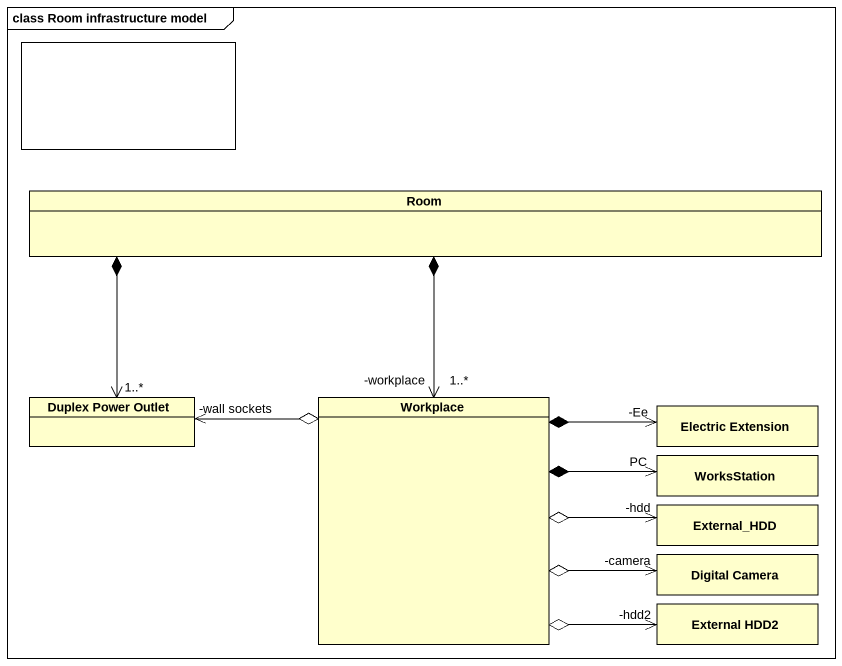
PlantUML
@startuml
mainframe class Room infrastructure model
allowmixing
hide circle
hide empty members
rectangle " " as rectangle1
class Room
class "Duplex Power Outlet" as Duplex_Power_Outlet
class Workplace
class "Electric Extension" as Electric_Extension
class WorksStation
class External_HDD
class "Digital Camera" as Digital_Camera
class "External HDD2" as External_HDD2
Room *--> "1..*" Duplex_Power_Outlet
Room *--> "1..*\n-workplace" Workplace
Duplex_Power_Outlet "-wall sockets" <-right-o Workplace
Electric_Extension "-Ee" <-left-* Workplace
WorksStation "PC" <-left-* Workplace
External_HDD "-hdd" <-left-o Workplace
Digital_Camera "-camera" <-left-o Workplace
External_HDD2 "-hdd2" <-left-o Workplace
@enduml
